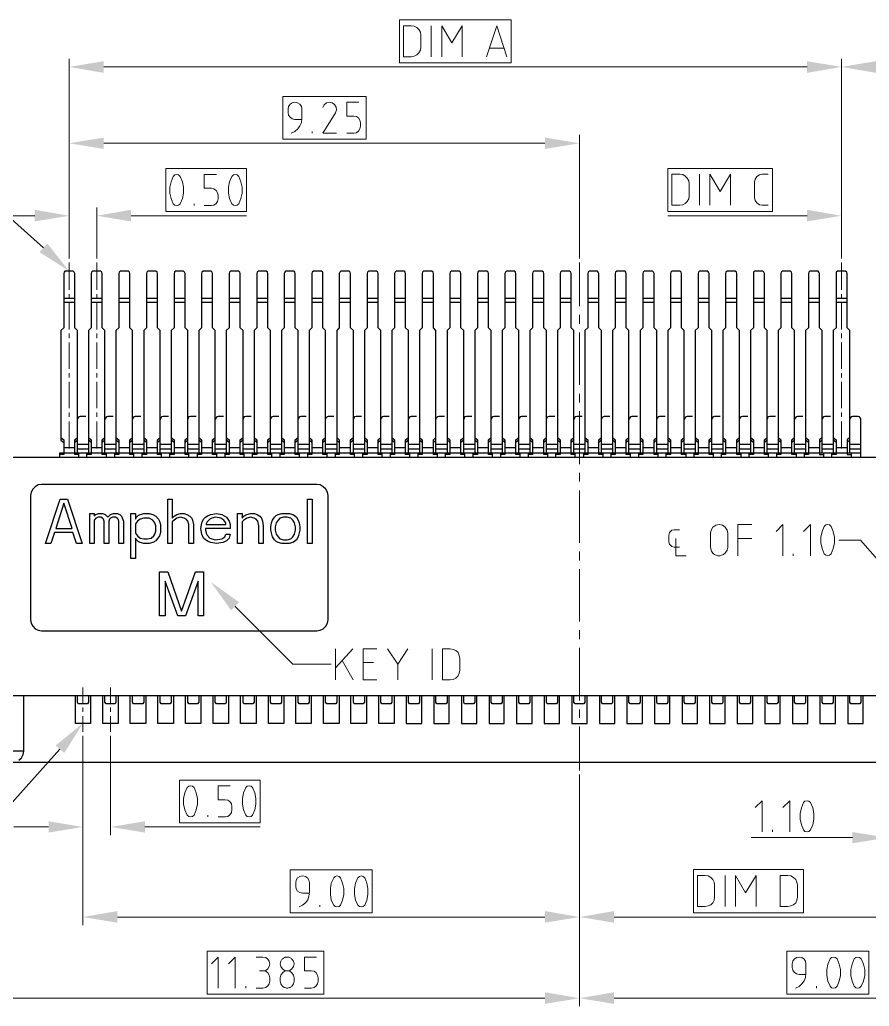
# Model space of a CAD drawing. Header units: inches. Extents: x 0 to 139, y 0 to 117.
# Drawn here: x 16 to 31.39, y 46.73 to 64.61 of the extents above; entities that cross this region are included whole.
import ezdxf

# ---------------------------------------------------------------- set-up
doc = ezdxf.new("R2010")
doc.units = ezdxf.units.IN
doc.header["$MEASUREMENT"] = 0
doc.layers.add('Color-7-Line_Weight-20', color=7, linetype='Continuous', lineweight=20)
doc.layers.add('Color-7-Line_Weight-30', color=7, linetype='Continuous', lineweight=30)

msp = doc.modelspace()

# ---------------------------------------------------------------- hatches: boundary and pattern name
at = {"layer": 'Color-7-Line_Weight-20'}
for points in [[(17.518, 63.854), (17.518, 63.643), (16.891, 63.751)], [(30.267, 63.854), (30.267, 63.643), (30.889, 63.751)], [(31.516, 63.854), (31.516, 63.643), (30.889, 63.751)], [(17.518, 62.47), (17.518, 62.265), (16.891, 62.367)], [(25.515, 62.47), (25.515, 62.265), (26.142, 62.367)], [(16.269, 61.162), (16.269, 60.951), (16.891, 61.054)], [(18.015, 61.162), (18.015, 60.951), (17.394, 61.054)], [(30.267, 61.162), (30.267, 60.951), (30.889, 61.054)], [(16.496, 60.551), (16.891, 60.053), (16.356, 60.394)], [(19.827, 53.906), (19.459, 54.419), (19.973, 54.052)], [(16.648, 51.456), (17.14, 51.857), (16.804, 51.321)], [(16.518, 50.083), (16.518, 49.878), (17.14, 49.98)], [(18.264, 50.083), (18.264, 49.878), (17.642, 49.98)], [(31.089, 49.888), (31.089, 49.683), (31.716, 49.786)], [(17.767, 48.456), (17.767, 48.245), (17.14, 48.348)], [(25.515, 48.456), (25.515, 48.245), (26.142, 48.348)], [(26.769, 48.456), (26.769, 48.245), (26.142, 48.348)], [(25.515, 46.985), (25.515, 46.774), (26.142, 46.877)], [(26.769, 46.985), (26.769, 46.774), (26.142, 46.877)]]:
    msp.add_hatch(color=256, dxfattribs=at).paths.add_polyline_path(points)

# ---------------------------------------------------------------- linework, layer by layer
at = {"layer": 'Color-7-Line_Weight-20', "linetype": 'Continuous'}
for p, q in [((23.455, 63.935), (23.455, 64.498)), ((24.774, 64.092), (24.509, 64.092)), ((17.518, 63.751), (30.267, 63.751)), ((21.297, 62.551), (21.297, 62.578)), ((16.891, 60.28), (16.891, 62.519)), ((26.142, 60.28), (26.142, 62.519)), ((17.518, 62.367), (25.515, 62.367)), ((28.315, 61.243), (28.315, 61.805)), ((17.394, 60.28), (17.394, 61.205)), ((19.156, 61.237), (19.156, 61.27)), ((16.269, 61.054), (15.642, 61.054)), ((18.015, 61.054), (20.108, 61.054)), ((30.267, 61.054), (27.742, 61.054)), ((16.891, 60.205), (16.891, 59.713)), ((17.394, 60.205), (17.394, 59.713)), ((26.142, 60.205), (26.142, 59.415)), ((30.889, 60.205), (30.889, 59.713)), ((16.891, 59.632), (16.891, 59.55)), ((17.394, 59.632), (17.394, 59.55)), ((30.889, 59.632), (30.889, 59.55)), ((16.891, 59.475), (16.891, 58.994)), ((17.394, 59.475), (17.394, 58.994)), ((30.889, 59.475), (30.889, 58.994)), ((26.142, 59.258), (26.142, 59.096)), ((16.891, 58.918), (16.891, 58.837)), ((17.394, 58.918), (17.394, 58.837)), ((26.142, 58.939), (26.142, 57.988)), ((30.889, 58.918), (30.889, 58.837)), ((16.891, 58.756), (16.891, 58.28)), ((17.394, 58.756), (17.394, 58.28)), ((30.889, 58.756), (30.889, 58.28)), ((16.891, 58.204), (16.891, 58.123)), ((17.394, 58.204), (17.394, 58.123)), ((30.889, 58.204), (30.889, 58.123)), ((16.891, 58.042), (16.891, 57.566)), ((17.394, 58.042), (17.394, 57.566)), ((30.889, 58.042), (30.889, 57.566)), ((26.142, 57.826), (26.142, 57.669)), ((16.891, 57.49), (16.891, 57.409)), ((17.394, 57.49), (17.394, 57.409)), ((26.142, 57.512), (26.142, 56.555)), ((30.889, 57.49), (30.889, 57.409)), ((16.891, 57.328), (16.891, 56.836)), ((17.394, 57.328), (17.394, 56.836)), ((30.889, 57.328), (30.889, 56.836)), ((26.142, 56.398), (26.142, 56.241)), ((26.142, 56.079), (26.142, 55.128)), ((29.013, 55.209), (29.267, 55.209)), ((26.142, 54.971), (26.142, 54.809)), ((30.013, 54.895), (30.013, 54.928)), ((26.142, 54.652), (26.142, 53.7)), ((26.142, 53.543), (26.142, 53.381)), ((21.719, 52.646), (21.719, 53.208)), ((22.033, 53.208), (21.719, 52.862)), ((22.849, 52.927), (23.033, 53.208)), ((23.471, 52.646), (23.471, 53.208)), ((26.142, 53.224), (26.142, 52.273)), ((21.838, 52.997), (22.038, 52.646)), ((22.411, 52.96), (22.222, 52.96)), ((17.14, 52.505), (17.14, 52.224)), ((17.642, 52.505), (17.642, 52.224)), ((17.14, 52.143), (17.14, 52.067)), ((17.642, 52.143), (17.642, 52.067)), ((26.142, 52.111), (26.142, 51.954)), ((17.14, 51.986), (17.14, 51.705)), ((17.642, 51.986), (17.642, 51.705)), ((26.142, 51.797), (26.142, 51.002)), ((17.642, 51.629), (17.642, 49.829)), ((19.405, 50.164), (19.405, 50.191)), ((16.518, 49.98), (15.891, 49.98)), ((18.264, 49.98), (20.357, 49.98)), ((29.64, 49.894), (29.64, 49.926)), ((31.089, 49.786), (29.256, 49.786)), ((28.78, 48.537), (28.78, 49.099)), ((21.438, 48.531), (21.438, 48.564)), ((25.515, 48.348), (17.767, 48.348)), ((26.769, 48.348), (31.641, 48.348)), ((20.092, 47.061), (20.092, 47.093)), ((30.435, 47.061), (30.435, 47.093)), ((15.382, 46.877), (25.515, 46.877)), ((26.769, 46.877), (34.517, 46.877))]:
    msp.add_line(p, q, dxfattribs=at)
for points in [[(22.882, 63.827), (24.904, 63.827), (24.904, 64.606), (22.882, 64.606)], [(22.952, 63.935), (23.092, 63.935), (23.146, 63.946), (23.195, 63.968), (23.233, 64.006), (23.26, 64.054), (23.265, 64.108), (23.265, 64.33), (23.26, 64.379), (23.233, 64.427), (23.195, 64.465), (23.146, 64.492), (23.092, 64.498), (22.952, 64.498)], [(20.762, 62.443), (22.276, 62.443), (22.276, 63.216), (20.762, 63.216)], [(18.643, 61.129), (20.108, 61.129), (20.108, 61.908), (18.643, 61.908)], [(27.742, 61.129), (29.64, 61.129), (29.64, 61.913), (27.742, 61.913)], [(18.718, 61.573), (18.718, 61.464), (18.74, 61.367), (18.778, 61.27), (18.805, 61.243), (18.843, 61.237), (18.875, 61.243), (18.902, 61.27), (18.945, 61.367), (18.967, 61.464), (18.967, 61.573), (18.945, 61.67), (18.902, 61.767), (18.875, 61.794), (18.843, 61.8), (18.805, 61.794), (18.778, 61.767), (18.74, 61.67)], [(19.783, 61.573), (19.783, 61.464), (19.8, 61.367), (19.843, 61.27), (19.87, 61.243), (19.902, 61.237), (19.94, 61.243), (19.967, 61.27), (20.005, 61.367), (20.027, 61.464), (20.027, 61.573), (20.005, 61.67), (19.967, 61.767), (19.94, 61.794), (19.902, 61.8), (19.87, 61.794), (19.843, 61.767), (19.8, 61.67)], [(27.818, 61.243), (27.959, 61.243), (28.013, 61.254), (28.056, 61.275), (28.094, 61.313), (28.121, 61.362), (28.132, 61.416), (28.132, 61.632), (28.121, 61.686), (28.094, 61.735), (28.056, 61.773), (28.013, 61.8), (27.959, 61.805), (27.818, 61.805)], [(28.515, 55.301), (28.526, 55.36), (28.559, 55.414), (28.613, 55.447), (28.672, 55.457), (28.732, 55.447), (28.78, 55.414), (28.818, 55.36), (28.829, 55.301), (28.829, 55.052), (28.818, 54.992), (28.807, 54.974), (28.794, 54.957), (28.78, 54.942), (28.766, 54.929), (28.751, 54.918), (28.735, 54.909), (28.719, 54.903), (28.702, 54.898), (28.685, 54.895), (28.668, 54.894), (28.652, 54.895), (28.635, 54.898), (28.619, 54.903), (28.603, 54.91), (28.588, 54.919), (28.574, 54.93), (28.56, 54.943), (28.548, 54.958), (28.536, 54.974), (28.526, 54.992), (28.515, 55.052)], [(30.516, 55.23), (30.516, 55.128), (30.538, 55.025), (30.575, 54.928), (30.608, 54.906), (30.64, 54.895), (30.673, 54.906), (30.705, 54.928), (30.743, 55.025), (30.765, 55.128), (30.765, 55.23), (30.743, 55.333), (30.705, 55.425), (30.673, 55.452), (30.64, 55.457), (30.608, 55.452), (30.575, 55.425), (30.538, 55.333)], [(23.66, 52.646), (23.801, 52.646), (23.855, 52.651), (23.903, 52.678), (23.941, 52.716), (23.963, 52.765), (23.974, 52.819), (23.974, 53.035), (23.963, 53.089), (23.941, 53.138), (23.903, 53.176), (23.855, 53.197), (23.801, 53.208), (23.66, 53.208)], [(18.891, 50.056), (20.357, 50.056), (20.357, 50.829), (18.891, 50.829)], [(18.967, 50.494), (18.967, 50.391), (18.989, 50.289), (19.032, 50.191), (19.059, 50.17), (19.091, 50.164), (19.129, 50.17), (19.156, 50.191), (19.194, 50.289), (19.216, 50.391), (19.216, 50.494), (19.194, 50.597), (19.156, 50.694), (19.129, 50.716), (19.091, 50.727), (19.059, 50.716), (19.032, 50.694), (18.989, 50.597)], [(20.032, 50.494), (20.032, 50.391), (20.054, 50.289), (20.092, 50.191), (20.119, 50.17), (20.157, 50.164), (20.189, 50.17), (20.216, 50.191), (20.259, 50.289), (20.275, 50.391), (20.275, 50.494), (20.259, 50.597), (20.216, 50.694), (20.189, 50.716), (20.157, 50.727), (20.119, 50.716), (20.092, 50.694), (20.054, 50.597)], [(30.143, 50.224), (30.143, 50.121), (30.164, 50.018), (30.202, 49.926), (30.229, 49.899), (30.267, 49.894), (30.3, 49.899), (30.327, 49.926), (30.37, 50.018), (30.392, 50.121), (30.392, 50.224), (30.37, 50.326), (30.327, 50.424), (30.3, 50.445), (30.267, 50.456), (30.229, 50.445), (30.202, 50.424), (30.164, 50.326)], [(20.897, 48.423), (22.384, 48.423), (22.384, 49.202), (20.897, 49.202)], [(28.207, 48.423), (30.202, 48.423), (30.202, 49.207), (28.207, 49.207)], [(21.627, 48.867), (21.627, 48.758), (21.643, 48.656), (21.687, 48.564), (21.714, 48.537), (21.746, 48.531), (21.784, 48.537), (21.811, 48.564), (21.849, 48.656), (21.87, 48.758), (21.87, 48.867), (21.849, 48.964), (21.811, 49.061), (21.784, 49.083), (21.746, 49.094), (21.714, 49.083), (21.687, 49.061), (21.643, 48.964)], [(22.065, 48.867), (22.065, 48.758), (22.081, 48.656), (22.125, 48.564), (22.152, 48.537), (22.184, 48.531), (22.222, 48.537), (22.249, 48.564), (22.287, 48.656), (22.308, 48.758), (22.308, 48.867), (22.287, 48.964), (22.249, 49.061), (22.222, 49.083), (22.184, 49.094), (22.152, 49.083), (22.125, 49.061), (22.081, 48.964)], [(28.278, 48.537), (28.418, 48.537), (28.472, 48.548), (28.521, 48.569), (28.559, 48.607), (28.586, 48.656), (28.591, 48.71), (28.591, 48.926), (28.586, 48.98), (28.559, 49.029), (28.521, 49.067), (28.472, 49.094), (28.418, 49.099), (28.278, 49.099)], [(29.781, 48.537), (29.921, 48.537), (29.975, 48.548), (30.024, 48.569), (30.062, 48.607), (30.083, 48.656), (30.094, 48.71), (30.094, 48.926), (30.083, 48.98), (30.062, 49.029), (30.024, 49.067), (29.975, 49.094), (29.921, 49.099), (29.781, 49.099)], [(19.394, 46.953), (21.508, 46.953), (21.508, 47.731), (19.394, 47.731)], [(29.9, 46.953), (31.386, 46.953), (31.386, 47.731), (29.9, 47.731)], [(20.73, 47.136), (20.738, 47.122), (20.747, 47.109), (20.757, 47.098), (20.768, 47.088), (20.78, 47.08), (20.792, 47.073), (20.804, 47.068), (20.817, 47.064), (20.83, 47.061), (20.843, 47.061), (20.856, 47.061), (20.869, 47.064), (20.882, 47.068), (20.895, 47.073), (20.907, 47.08), (20.918, 47.088), (20.929, 47.098), (20.939, 47.109), (20.948, 47.122), (20.957, 47.136), (20.968, 47.185), (20.968, 47.245), (20.957, 47.293), (20.93, 47.336), (20.892, 47.364), (20.843, 47.374), (20.892, 47.38), (20.93, 47.407), (20.957, 47.45), (20.968, 47.499), (20.957, 47.547), (20.93, 47.585), (20.92, 47.594), (20.909, 47.602), (20.899, 47.609), (20.888, 47.614), (20.876, 47.618), (20.865, 47.621), (20.854, 47.623), (20.843, 47.623), (20.831, 47.622), (20.82, 47.621), (20.809, 47.618), (20.799, 47.614), (20.788, 47.609), (20.778, 47.603), (20.769, 47.596), (20.76, 47.588), (20.751, 47.579), (20.743, 47.57), (20.736, 47.559), (20.73, 47.547), (20.719, 47.499), (20.73, 47.45), (20.757, 47.407), (20.795, 47.38), (20.843, 47.374), (20.795, 47.364), (20.757, 47.336), (20.73, 47.293), (20.719, 47.245), (20.719, 47.185)], [(30.624, 47.396), (30.624, 47.288), (30.646, 47.185), (30.684, 47.093), (30.711, 47.066), (30.748, 47.061), (30.781, 47.066), (30.813, 47.093), (30.851, 47.185), (30.873, 47.288), (30.873, 47.396), (30.851, 47.493), (30.813, 47.591), (30.781, 47.612), (30.748, 47.623), (30.711, 47.612), (30.684, 47.591), (30.646, 47.493)], [(31.062, 47.396), (31.062, 47.288), (31.084, 47.185), (31.121, 47.093), (31.149, 47.066), (31.186, 47.061), (31.219, 47.066), (31.246, 47.093), (31.289, 47.185), (31.311, 47.288), (31.311, 47.396), (31.289, 47.493), (31.246, 47.591), (31.219, 47.612), (31.186, 47.623), (31.149, 47.612), (31.121, 47.591), (31.084, 47.493)]]:
    msp.add_lwpolyline(points, close=True, dxfattribs=at)
for points in [[(24.017, 63.935), (24.017, 64.498), (23.828, 64.189), (23.644, 64.498), (23.644, 63.935)], [(24.828, 63.935), (24.644, 64.498), (24.455, 63.935)], [(16.891, 63.897), (16.891, 60.28), (16.891, 61.205)], [(30.889, 61.205), (30.889, 60.28), (30.889, 63.897)], [(20.919, 62.551), (20.984, 62.578), (21.038, 62.627), (21.076, 62.681), (21.103, 62.746), (21.108, 62.816), (21.108, 62.989), (21.103, 63.032), (21.076, 63.076), (21.032, 63.103), (20.984, 63.113), (20.935, 63.103), (20.897, 63.076), (20.87, 63.032), (20.859, 62.989), (20.859, 62.924), (20.87, 62.876), (20.897, 62.838), (20.935, 62.811), (20.984, 62.8), (21.108, 62.8)], [(21.735, 62.551), (21.487, 62.551), (21.719, 62.919), (21.735, 62.973), (21.73, 63.022), (21.703, 63.07), (21.66, 63.103), (21.611, 63.113), (21.557, 63.103), (21.514, 63.065), (21.487, 63.016)], [(22.141, 63.113), (21.925, 63.113), (21.925, 62.859), (22.049, 62.859), (22.098, 62.854), (22.135, 62.827), (22.162, 62.784), (22.173, 62.735), (22.173, 62.676), (22.162, 62.627), (22.135, 62.584), (22.098, 62.557), (22.049, 62.551), (21.925, 62.551)], [(16.426, 60.47), (13.739, 62.876), (13.176, 62.876)], [(19.562, 61.8), (19.34, 61.8), (19.34, 61.551), (19.47, 61.551), (19.513, 61.54), (19.556, 61.513), (19.583, 61.47), (19.594, 61.427), (19.594, 61.362), (19.583, 61.313), (19.556, 61.275), (19.513, 61.248), (19.47, 61.237), (19.34, 61.237)], [(28.878, 61.243), (28.878, 61.805), (28.694, 61.491), (28.505, 61.805), (28.505, 61.243)], [(29.564, 61.243), (29.456, 61.243), (29.402, 61.254), (29.359, 61.286), (29.326, 61.329), (29.316, 61.383), (29.316, 61.664), (29.326, 61.719), (29.359, 61.767), (29.402, 61.794), (29.456, 61.805), (29.564, 61.805)], [(29.267, 55.457), (29.013, 55.457), (29.013, 54.895)], [(29.829, 54.895), (29.829, 55.457), (29.705, 55.333)], [(30.327, 54.895), (30.327, 55.457), (30.202, 55.333)], [(27.953, 55.366), (27.861, 55.366), (27.813, 55.355), (27.775, 55.317), (27.764, 55.268), (27.764, 55.144), (27.775, 55.101), (27.813, 55.063), (27.861, 55.052), (27.953, 55.052)], [(28.077, 54.895), (27.888, 54.895), (27.888, 55.209)], [(31.851, 54.473), (31.235, 55.176), (30.84, 55.176)], [(21.643, 52.927), (20.946, 52.927), (19.902, 53.976)], [(22.471, 53.208), (22.222, 53.208), (22.222, 52.646), (22.471, 52.646)], [(22.849, 52.646), (22.849, 52.927), (22.66, 53.208)], [(17.14, 48.202), (17.14, 51.629), (17.14, 49.829)], [(16.723, 51.392), (14.166, 48.537), (13.771, 48.537)], [(26.142, 46.731), (26.142, 50.932), (26.142, 48.202)], [(19.81, 50.727), (19.594, 50.727), (19.594, 50.472), (19.719, 50.472), (19.767, 50.467), (19.805, 50.44), (19.832, 50.397), (19.843, 50.348), (19.843, 50.289), (19.832, 50.24), (19.805, 50.197), (19.767, 50.17), (19.719, 50.164), (19.594, 50.164)], [(29.456, 49.894), (29.456, 50.456), (29.326, 50.332)], [(29.954, 49.894), (29.954, 50.456), (29.829, 50.332)], [(21.059, 48.531), (21.119, 48.564), (21.173, 48.607), (21.216, 48.661), (21.238, 48.726), (21.249, 48.796), (21.249, 48.969), (21.238, 49.018), (21.211, 49.056), (21.173, 49.083), (21.124, 49.094), (21.076, 49.083), (21.032, 49.056), (21.005, 49.018), (21, 48.969), (21, 48.904), (21.005, 48.856), (21.032, 48.818), (21.076, 48.791), (21.124, 48.78), (21.249, 48.78)], [(29.343, 48.537), (29.343, 49.099), (29.153, 48.785), (28.97, 49.099), (28.97, 48.537)], [(19.594, 47.061), (19.594, 47.623), (19.47, 47.499)], [(19.902, 47.061), (19.902, 47.623), (19.778, 47.499)], [(20.34, 47.374), (20.405, 47.374), (20.454, 47.38), (20.492, 47.407), (20.519, 47.45), (20.53, 47.499), (20.519, 47.547), (20.492, 47.585), (20.454, 47.612), (20.405, 47.623), (20.281, 47.623)], [(21.373, 47.623), (21.157, 47.623), (21.157, 47.374), (21.281, 47.374), (21.33, 47.364), (21.368, 47.336), (21.395, 47.293), (21.405, 47.245), (21.405, 47.185), (21.395, 47.136), (21.368, 47.099), (21.33, 47.072), (21.281, 47.061), (21.157, 47.061)], [(30.056, 47.061), (30.121, 47.088), (30.175, 47.136), (30.213, 47.19), (30.24, 47.255), (30.246, 47.326), (30.246, 47.499), (30.24, 47.547), (30.213, 47.585), (30.17, 47.612), (30.121, 47.623), (30.078, 47.612), (30.035, 47.585), (30.008, 47.547), (29.997, 47.499), (29.997, 47.434), (30.008, 47.385), (30.035, 47.347), (30.078, 47.32), (30.121, 47.309), (30.246, 47.309)], [(20.405, 47.374), (20.454, 47.364), (20.492, 47.336), (20.519, 47.293), (20.53, 47.245), (20.53, 47.185), (20.519, 47.136), (20.492, 47.099), (20.454, 47.072), (20.405, 47.061), (20.281, 47.061)]]:
    msp.add_lwpolyline(points, dxfattribs=at)
at = {"layer": 'Color-7-Line_Weight-30', "linetype": 'Continuous'}
for p, q in [((16.994, 59.556), (16.793, 59.556)), ((17.491, 59.556), (17.291, 59.556)), ((17.994, 59.556), (17.794, 59.556)), ((18.491, 59.556), (18.291, 59.556)), ((18.994, 59.556), (18.794, 59.556)), ((19.491, 59.556), (19.291, 59.556)), ((19.994, 59.556), (19.794, 59.556)), ((20.492, 59.556), (20.292, 59.556)), ((20.989, 59.556), (20.789, 59.556)), ((21.492, 59.556), (21.292, 59.556)), ((21.989, 59.556), (21.789, 59.556)), ((22.492, 59.556), (22.292, 59.556)), ((22.99, 59.556), (22.79, 59.556)), ((23.493, 59.556), (23.292, 59.556)), ((23.99, 59.556), (23.79, 59.556)), ((24.493, 59.556), (24.293, 59.556)), ((24.99, 59.556), (24.79, 59.556)), ((25.493, 59.556), (25.293, 59.556)), ((25.99, 59.556), (25.79, 59.556)), ((26.493, 59.556), (26.293, 59.556)), ((26.991, 59.556), (26.791, 59.556)), ((27.494, 59.556), (27.293, 59.556)), ((27.991, 59.556), (27.791, 59.556)), ((28.494, 59.556), (28.294, 59.556)), ((28.991, 59.556), (28.791, 59.556)), ((29.494, 59.556), (29.294, 59.556)), ((29.991, 59.556), (29.791, 59.556)), ((30.494, 59.556), (30.294, 59.556)), ((30.992, 59.556), (30.792, 59.556)), ((16.994, 59.48), (16.793, 59.48)), ((17.491, 59.48), (17.291, 59.48)), ((17.994, 59.48), (17.794, 59.48)), ((18.491, 59.48), (18.291, 59.48)), ((18.994, 59.48), (18.794, 59.48)), ((19.491, 59.48), (19.291, 59.48)), ((19.994, 59.48), (19.794, 59.48)), ((20.492, 59.48), (20.292, 59.48)), ((20.989, 59.48), (20.789, 59.48)), ((21.492, 59.48), (21.292, 59.48)), ((21.989, 59.48), (21.789, 59.48)), ((22.492, 59.48), (22.292, 59.48)), ((22.99, 59.48), (22.79, 59.48)), ((23.493, 59.48), (23.292, 59.48)), ((23.99, 59.48), (23.79, 59.48)), ((24.493, 59.48), (24.293, 59.48)), ((24.99, 59.48), (24.79, 59.48)), ((25.493, 59.48), (25.293, 59.48)), ((25.99, 59.48), (25.79, 59.48)), ((26.493, 59.48), (26.293, 59.48)), ((26.991, 59.48), (26.791, 59.48)), ((27.494, 59.48), (27.293, 59.48)), ((27.991, 59.48), (27.791, 59.48)), ((28.494, 59.48), (28.294, 59.48)), ((28.991, 59.48), (28.791, 59.48)), ((29.494, 59.48), (29.294, 59.48)), ((29.991, 59.48), (29.791, 59.48)), ((30.494, 59.48), (30.294, 59.48)), ((30.992, 59.48), (30.792, 59.48)), ((16.994, 56.852), (16.793, 56.852)), ((17.042, 56.988), (16.994, 56.944)), ((17.042, 56.917), (17.242, 56.917)), ((17.291, 56.944), (17.242, 56.988)), ((17.491, 56.852), (17.291, 56.852)), ((17.54, 56.988), (17.491, 56.944)), ((17.54, 56.917), (17.74, 56.917)), ((17.794, 56.944), (17.74, 56.988)), ((17.994, 56.852), (17.794, 56.852)), ((18.042, 56.988), (17.994, 56.944)), ((18.042, 56.917), (18.243, 56.917)), ((18.291, 56.944), (18.243, 56.988)), ((18.491, 56.852), (18.291, 56.852)), ((18.54, 56.988), (18.491, 56.944)), ((18.54, 56.917), (18.74, 56.917)), ((18.794, 56.944), (18.74, 56.988)), ((18.994, 56.852), (18.794, 56.852)), ((19.043, 56.988), (18.994, 56.944)), ((19.043, 56.917), (19.243, 56.917)), ((19.291, 56.944), (19.243, 56.988)), ((19.491, 56.852), (19.291, 56.852)), ((19.54, 56.988), (19.491, 56.944)), ((19.54, 56.917), (19.74, 56.917)), ((19.794, 56.944), (19.74, 56.988)), ((19.994, 56.852), (19.794, 56.852)), ((20.043, 56.988), (19.994, 56.944)), ((20.043, 56.917), (20.243, 56.917)), ((20.292, 56.944), (20.243, 56.988)), ((20.492, 56.852), (20.292, 56.852)), ((20.54, 56.988), (20.492, 56.944)), ((20.54, 56.917), (20.74, 56.917)), ((20.789, 56.944), (20.74, 56.988)), ((20.989, 56.852), (20.789, 56.852)), ((21.043, 56.988), (20.989, 56.944)), ((21.043, 56.917), (21.243, 56.917)), ((21.292, 56.944), (21.243, 56.988)), ((21.492, 56.852), (21.292, 56.852)), ((21.541, 56.988), (21.492, 56.944)), ((21.541, 56.917), (21.741, 56.917)), ((21.789, 56.944), (21.741, 56.988)), ((21.989, 56.852), (21.789, 56.852)), ((22.043, 56.988), (21.989, 56.944)), ((22.043, 56.917), (22.244, 56.917)), ((22.292, 56.944), (22.244, 56.988)), ((22.492, 56.852), (22.292, 56.852)), ((22.541, 56.988), (22.492, 56.944)), ((22.541, 56.917), (22.741, 56.917)), ((22.79, 56.944), (22.741, 56.988)), ((22.99, 56.852), (22.79, 56.852)), ((23.044, 56.988), (22.99, 56.944)), ((23.044, 56.917), (23.244, 56.917)), ((23.292, 56.944), (23.244, 56.988)), ((23.493, 56.852), (23.292, 56.852)), ((23.541, 56.988), (23.493, 56.944)), ((23.541, 56.917), (23.741, 56.917)), ((23.79, 56.944), (23.741, 56.988)), ((23.99, 56.852), (23.79, 56.852)), ((24.044, 56.988), (23.99, 56.944)), ((24.044, 56.917), (24.244, 56.917)), ((24.293, 56.944), (24.244, 56.988)), ((24.493, 56.852), (24.293, 56.852)), ((24.541, 56.988), (24.493, 56.944)), ((24.541, 56.917), (24.741, 56.917)), ((24.79, 56.944), (24.741, 56.988)), ((24.99, 56.852), (24.79, 56.852)), ((25.044, 56.988), (24.99, 56.944)), ((25.044, 56.917), (25.244, 56.917)), ((25.293, 56.944), (25.244, 56.988)), ((25.493, 56.852), (25.293, 56.852)), ((25.542, 56.988), (25.493, 56.944)), ((25.542, 56.917), (25.742, 56.917)), ((25.79, 56.944), (25.742, 56.988)), ((25.99, 56.852), (25.79, 56.852)), ((26.039, 56.988), (25.99, 56.944)), ((26.039, 56.917), (26.239, 56.917)), ((26.293, 56.944), (26.239, 56.988)), ((26.493, 56.852), (26.293, 56.852)), ((26.542, 56.988), (26.493, 56.944)), ((26.542, 56.917), (26.742, 56.917)), ((26.791, 56.944), (26.742, 56.988)), ((26.991, 56.852), (26.791, 56.852)), ((27.039, 56.988), (26.991, 56.944)), ((27.039, 56.917), (27.239, 56.917)), ((27.293, 56.944), (27.239, 56.988)), ((27.494, 56.852), (27.293, 56.852)), ((27.542, 56.988), (27.494, 56.944)), ((27.542, 56.917), (27.742, 56.917)), ((27.791, 56.944), (27.742, 56.988)), ((27.991, 56.852), (27.791, 56.852)), ((28.04, 56.988), (27.991, 56.944)), ((28.04, 56.917), (28.24, 56.917)), ((28.294, 56.944), (28.24, 56.988)), ((28.494, 56.852), (28.294, 56.852)), ((28.542, 56.988), (28.494, 56.944)), ((28.542, 56.917), (28.743, 56.917)), ((28.791, 56.944), (28.743, 56.988)), ((28.991, 56.852), (28.791, 56.852)), ((29.04, 56.988), (28.991, 56.944)), ((29.04, 56.917), (29.24, 56.917)), ((29.294, 56.944), (29.24, 56.988)), ((29.494, 56.852), (29.294, 56.852)), ((29.543, 56.988), (29.494, 56.944)), ((29.543, 56.917), (29.743, 56.917)), ((29.791, 56.944), (29.743, 56.988)), ((29.991, 56.852), (29.791, 56.852)), ((30.04, 56.988), (29.991, 56.944)), ((30.04, 56.917), (30.24, 56.917)), ((30.294, 56.944), (30.24, 56.988)), ((30.494, 56.852), (30.294, 56.852)), ((30.543, 56.988), (30.494, 56.944)), ((30.543, 56.917), (30.743, 56.917)), ((30.792, 56.944), (30.743, 56.988)), ((30.992, 56.852), (30.792, 56.852)), ((31.04, 56.988), (30.992, 56.944)), ((31.04, 56.917), (31.24, 56.917)), ((17.042, 56.831), (17.242, 56.831)), ((17.54, 56.831), (17.74, 56.831)), ((18.042, 56.831), (18.243, 56.831)), ((18.54, 56.831), (18.74, 56.831)), ((19.043, 56.831), (19.243, 56.831)), ((19.54, 56.831), (19.74, 56.831)), ((20.043, 56.831), (20.243, 56.831)), ((20.54, 56.831), (20.74, 56.831)), ((21.043, 56.831), (21.243, 56.831)), ((21.541, 56.831), (21.741, 56.831)), ((22.043, 56.831), (22.244, 56.831)), ((22.541, 56.831), (22.741, 56.831)), ((23.044, 56.831), (23.244, 56.831)), ((23.541, 56.831), (23.741, 56.831)), ((24.044, 56.831), (24.244, 56.831)), ((24.541, 56.831), (24.741, 56.831)), ((25.044, 56.831), (25.244, 56.831)), ((25.542, 56.831), (25.742, 56.831)), ((26.039, 56.831), (26.239, 56.831)), ((26.542, 56.831), (26.742, 56.831)), ((27.039, 56.831), (27.239, 56.831)), ((27.542, 56.831), (27.742, 56.831)), ((28.04, 56.831), (28.24, 56.831)), ((28.067, 56.755), (28.067, 56.674)), ((28.218, 56.674), (28.218, 56.755)), ((28.542, 56.831), (28.743, 56.831)), ((28.564, 56.755), (28.564, 56.674)), ((28.715, 56.674), (28.715, 56.755)), ((29.04, 56.831), (29.24, 56.831)), ((29.067, 56.755), (29.067, 56.674)), ((29.218, 56.674), (29.218, 56.755)), ((29.543, 56.831), (29.743, 56.831)), ((29.564, 56.755), (29.564, 56.674)), ((29.716, 56.674), (29.716, 56.755)), ((30.04, 56.831), (30.24, 56.831)), ((30.067, 56.755), (30.067, 56.674)), ((30.219, 56.674), (30.219, 56.755)), ((30.543, 56.831), (30.743, 56.831)), ((30.565, 56.755), (30.565, 56.674)), ((30.716, 56.674), (30.716, 56.755)), ((31.04, 56.831), (31.24, 56.831)), ((31.067, 56.755), (31.067, 56.674)), ((16.069, 51.354), (16.069, 52.354))]:
    msp.add_line(p, q, dxfattribs=at)
for points in [[(36.539, 60.356), (37.891, 60.356), (37.956, 60.345), (38.01, 60.318), (38.053, 60.275), (38.08, 60.215), (38.091, 60.156), (36.339, 60.156), (36.35, 60.215), (36.382, 60.275), (36.426, 60.318), (36.48, 60.345), (36.539, 60.356), (36.539, 56.674), (15.739, 56.674), (15.739, 60.356)], [(17.042, 56.755), (17.042, 58.977), (16.994, 59.026), (16.994, 60.005), (16.983, 60.032), (16.967, 60.048), (16.939, 60.053), (16.842, 60.053), (16.815, 60.048), (16.799, 60.032), (16.793, 60.005), (16.793, 59.026), (16.739, 58.977), (16.739, 56.988), (16.793, 56.944)], [(17.54, 56.755), (17.54, 58.977), (17.491, 59.026), (17.491, 60.005), (17.486, 60.032), (17.469, 60.048), (17.442, 60.053), (17.34, 60.053), (17.318, 60.048), (17.296, 60.032), (17.291, 60.005), (17.291, 59.026), (17.242, 58.977), (17.242, 56.755)], [(18.042, 56.755), (18.042, 58.977), (17.994, 59.026), (17.994, 60.005), (17.983, 60.032), (17.967, 60.048), (17.94, 60.053), (17.842, 60.053), (17.815, 60.048), (17.799, 60.032), (17.794, 60.005), (17.794, 59.026), (17.74, 58.977), (17.74, 56.755)], [(18.54, 56.755), (18.54, 58.977), (18.491, 59.026), (18.491, 60.005), (18.486, 60.032), (18.464, 60.048), (18.443, 60.053), (18.34, 60.053), (18.318, 60.048), (18.297, 60.032), (18.291, 60.005), (18.291, 59.026), (18.243, 58.977), (18.243, 56.755)], [(19.043, 56.755), (19.043, 58.977), (18.994, 59.026), (18.994, 60.005), (18.983, 60.032), (18.967, 60.048), (18.94, 60.053), (18.843, 60.053), (18.816, 60.048), (18.799, 60.032), (18.794, 60.005), (18.794, 59.026), (18.74, 58.977), (18.74, 56.755)], [(19.54, 56.755), (19.54, 58.977), (19.491, 59.026), (19.491, 60.005), (19.486, 60.032), (19.464, 60.048), (19.443, 60.053), (19.34, 60.053), (19.318, 60.048), (19.297, 60.032), (19.291, 60.005), (19.291, 59.026), (19.243, 58.977), (19.243, 56.755)], [(20.043, 56.755), (20.043, 58.977), (19.994, 59.026), (19.994, 60.005), (19.984, 60.032), (19.967, 60.048), (19.94, 60.053), (19.843, 60.053), (19.816, 60.048), (19.8, 60.032), (19.794, 60.005), (19.794, 59.026), (19.74, 58.977), (19.74, 56.755)], [(20.54, 56.755), (20.54, 58.977), (20.492, 59.026), (20.492, 60.005), (20.486, 60.032), (20.465, 60.048), (20.443, 60.053), (20.34, 60.053), (20.319, 60.048), (20.297, 60.032), (20.292, 60.005), (20.292, 59.026), (20.243, 58.977), (20.243, 56.755)], [(21.043, 56.755), (21.043, 58.977), (20.989, 59.026), (20.989, 60.005), (20.984, 60.032), (20.968, 60.048), (20.941, 60.053), (20.843, 60.053), (20.816, 60.048), (20.8, 60.032), (20.789, 60.005), (20.789, 59.026), (20.74, 58.977), (20.74, 56.755)], [(21.541, 56.755), (21.541, 58.977), (21.492, 59.026), (21.492, 60.005), (21.487, 60.032), (21.465, 60.048), (21.443, 60.053), (21.341, 60.053), (21.319, 60.048), (21.297, 60.032), (21.292, 60.005), (21.292, 59.026), (21.243, 58.977), (21.243, 56.755)], [(22.043, 56.755), (22.043, 58.977), (21.989, 59.026), (21.989, 60.005), (21.984, 60.032), (21.968, 60.048), (21.941, 60.053), (21.843, 60.053), (21.816, 60.048), (21.8, 60.032), (21.789, 60.005), (21.789, 59.026), (21.741, 58.977), (21.741, 56.755)], [(22.541, 56.755), (22.541, 58.977), (22.492, 59.026), (22.492, 60.005), (22.487, 60.032), (22.465, 60.048), (22.444, 60.053), (22.341, 60.053), (22.319, 60.048), (22.298, 60.032), (22.292, 60.005), (22.292, 59.026), (22.244, 58.977), (22.244, 56.755)], [(23.044, 56.755), (23.044, 58.977), (22.99, 59.026), (22.99, 60.005), (22.984, 60.032), (22.968, 60.048), (22.941, 60.053), (22.844, 60.053), (22.817, 60.048), (22.8, 60.032), (22.79, 60.005), (22.79, 59.026), (22.741, 58.977), (22.741, 56.755)], [(23.541, 56.755), (23.541, 58.977), (23.493, 59.026), (23.493, 60.005), (23.487, 60.032), (23.465, 60.048), (23.444, 60.053), (23.341, 60.053), (23.314, 60.048), (23.298, 60.032), (23.292, 60.005), (23.292, 59.026), (23.244, 58.977), (23.244, 56.755)], [(24.044, 56.755), (24.044, 58.977), (23.99, 59.026), (23.99, 60.005), (23.985, 60.032), (23.968, 60.048), (23.941, 60.053), (23.844, 60.053), (23.817, 60.048), (23.801, 60.032), (23.79, 60.005), (23.79, 59.026), (23.741, 58.977), (23.741, 56.755)], [(24.541, 56.755), (24.541, 58.977), (24.493, 59.026), (24.493, 60.005), (24.487, 60.032), (24.466, 60.048), (24.444, 60.053), (24.341, 60.053), (24.314, 60.048), (24.298, 60.032), (24.293, 60.005), (24.293, 59.026), (24.244, 58.977), (24.244, 56.755)], [(25.044, 56.755), (25.044, 58.977), (24.99, 59.026), (24.99, 60.005), (24.985, 60.032), (24.969, 60.048), (24.942, 60.053), (24.844, 60.053), (24.817, 60.048), (24.801, 60.032), (24.79, 60.005), (24.79, 59.026), (24.741, 58.977), (24.741, 56.755)], [(25.542, 56.755), (25.542, 58.977), (25.493, 59.026), (25.493, 60.005), (25.488, 60.032), (25.466, 60.048), (25.444, 60.053), (25.342, 60.053), (25.315, 60.048), (25.298, 60.032), (25.293, 60.005), (25.293, 59.026), (25.244, 58.977), (25.244, 56.755)], [(26.039, 56.755), (26.039, 58.977), (25.99, 59.026), (25.99, 60.005), (25.985, 60.032), (25.969, 60.048), (25.942, 60.053), (25.839, 60.053), (25.817, 60.048), (25.796, 60.032), (25.79, 60.005), (25.79, 59.026), (25.742, 58.977), (25.742, 56.755)], [(26.542, 56.755), (26.542, 58.977), (26.493, 59.026), (26.493, 60.005), (26.482, 60.032), (26.466, 60.048), (26.439, 60.053), (26.342, 60.053), (26.315, 60.048), (26.299, 60.032), (26.293, 60.005), (26.293, 59.026), (26.239, 58.977), (26.239, 56.755)], [(27.039, 56.755), (27.039, 58.977), (26.991, 59.026), (26.991, 60.005), (26.985, 60.032), (26.969, 60.048), (26.942, 60.053), (26.839, 60.053), (26.818, 60.048), (26.796, 60.032), (26.791, 60.005), (26.791, 59.026), (26.742, 58.977), (26.742, 56.755)], [(27.542, 56.755), (27.542, 58.977), (27.494, 59.026), (27.494, 60.005), (27.483, 60.032), (27.467, 60.048), (27.439, 60.053), (27.342, 60.053), (27.315, 60.048), (27.299, 60.032), (27.293, 60.005), (27.293, 59.026), (27.239, 58.977), (27.239, 56.755)], [(28.04, 56.755), (28.04, 58.977), (27.991, 59.026), (27.991, 60.005), (27.986, 60.032), (27.969, 60.048), (27.942, 60.053), (27.84, 60.053), (27.818, 60.048), (27.796, 60.032), (27.791, 60.005), (27.791, 59.026), (27.742, 58.977), (27.742, 56.755)], [(28.542, 56.755), (28.542, 58.977), (28.494, 59.026), (28.494, 60.005), (28.483, 60.032), (28.467, 60.048), (28.44, 60.053), (28.342, 60.053), (28.315, 60.048), (28.299, 60.032), (28.294, 60.005), (28.294, 59.026), (28.24, 58.977), (28.24, 56.755)], [(29.04, 56.755), (29.04, 58.977), (28.991, 59.026), (28.991, 60.005), (28.986, 60.032), (28.964, 60.048), (28.943, 60.053), (28.84, 60.053), (28.818, 60.048), (28.797, 60.032), (28.791, 60.005), (28.791, 59.026), (28.743, 58.977), (28.743, 56.755)], [(29.543, 56.755), (29.543, 58.977), (29.494, 59.026), (29.494, 60.005), (29.483, 60.032), (29.467, 60.048), (29.44, 60.053), (29.343, 60.053), (29.316, 60.048), (29.299, 60.032), (29.294, 60.005), (29.294, 59.026), (29.24, 58.977), (29.24, 56.755)], [(30.04, 56.755), (30.04, 58.977), (29.991, 59.026), (29.991, 60.005), (29.986, 60.032), (29.964, 60.048), (29.943, 60.053), (29.84, 60.053), (29.818, 60.048), (29.797, 60.032), (29.791, 60.005), (29.791, 59.026), (29.743, 58.977), (29.743, 56.755)], [(30.543, 56.755), (30.543, 58.977), (30.494, 59.026), (30.494, 60.005), (30.483, 60.032), (30.467, 60.048), (30.44, 60.053), (30.343, 60.053), (30.316, 60.048), (30.3, 60.032), (30.294, 60.005), (30.294, 59.026), (30.24, 58.977), (30.24, 56.755)], [(31.04, 56.755), (31.04, 58.977), (30.992, 59.026), (30.992, 60.005), (30.986, 60.032), (30.965, 60.048), (30.943, 60.053), (30.84, 60.053), (30.819, 60.048), (30.797, 60.032), (30.792, 60.005), (30.792, 59.026), (30.743, 58.977), (30.743, 56.755)], [(17.194, 57.415), (17.091, 57.415), (17.069, 57.409), (17.048, 57.388), (17.042, 57.366)], [(17.691, 57.415), (17.594, 57.415), (17.567, 57.409), (17.55, 57.388), (17.54, 57.366)], [(18.194, 57.415), (18.091, 57.415), (18.064, 57.409), (18.048, 57.388), (18.042, 57.366)], [(18.691, 57.415), (18.594, 57.415), (18.567, 57.409), (18.551, 57.388), (18.54, 57.366)], [(19.194, 57.415), (19.091, 57.415), (19.064, 57.409), (19.048, 57.388), (19.043, 57.366)], [(19.692, 57.415), (19.594, 57.415), (19.567, 57.409), (19.551, 57.388), (19.54, 57.366)], [(20.194, 57.415), (20.092, 57.415), (20.065, 57.409), (20.048, 57.388), (20.043, 57.366)], [(20.692, 57.415), (20.589, 57.415), (20.567, 57.409), (20.546, 57.388), (20.54, 57.366)], [(21.189, 57.415), (21.092, 57.415), (21.065, 57.409), (21.049, 57.388), (21.043, 57.366)], [(21.692, 57.415), (21.589, 57.415), (21.568, 57.409), (21.546, 57.388), (21.541, 57.366)], [(22.189, 57.415), (22.092, 57.415), (22.065, 57.409), (22.049, 57.388), (22.043, 57.366)], [(22.692, 57.415), (22.59, 57.415), (22.568, 57.409), (22.546, 57.388), (22.541, 57.366)], [(23.19, 57.415), (23.092, 57.415), (23.065, 57.409), (23.049, 57.388), (23.044, 57.366)], [(23.693, 57.415), (23.59, 57.415), (23.568, 57.409), (23.547, 57.388), (23.541, 57.366)], [(24.19, 57.415), (24.093, 57.415), (24.066, 57.409), (24.049, 57.388), (24.044, 57.366)], [(24.693, 57.415), (24.59, 57.415), (24.568, 57.409), (24.547, 57.388), (24.541, 57.366)], [(25.19, 57.415), (25.093, 57.415), (25.066, 57.409), (25.05, 57.388), (25.044, 57.366)], [(25.693, 57.415), (25.59, 57.415), (25.569, 57.409), (25.547, 57.388), (25.542, 57.366)], [(26.191, 57.415), (26.093, 57.415), (26.066, 57.409), (26.05, 57.388), (26.039, 57.366)], [(26.693, 57.415), (26.591, 57.415), (26.569, 57.409), (26.547, 57.388), (26.542, 57.366)], [(27.191, 57.415), (27.093, 57.415), (27.066, 57.409), (27.05, 57.388), (27.039, 57.366)], [(27.694, 57.415), (27.591, 57.415), (27.569, 57.409), (27.548, 57.388), (27.542, 57.366)], [(28.191, 57.415), (28.094, 57.415), (28.067, 57.409), (28.05, 57.388), (28.04, 57.366)], [(28.694, 57.415), (28.591, 57.415), (28.564, 57.409), (28.548, 57.388), (28.542, 57.366)], [(29.191, 57.415), (29.094, 57.415), (29.067, 57.409), (29.051, 57.388), (29.04, 57.366)], [(29.694, 57.415), (29.591, 57.415), (29.564, 57.409), (29.548, 57.388), (29.543, 57.366)], [(30.192, 57.415), (30.094, 57.415), (30.067, 57.409), (30.051, 57.388), (30.04, 57.366)], [(30.694, 57.415), (30.592, 57.415), (30.565, 57.409), (30.548, 57.388), (30.543, 57.366)], [(31.24, 56.674), (31.24, 57.366), (31.235, 57.388), (31.219, 57.409), (31.192, 57.415), (31.089, 57.415), (31.067, 57.409), (31.046, 57.388), (31.04, 57.366)], [(16.739, 57.036), (16.793, 56.993), (16.793, 56.728), (16.718, 56.728)], [(17.069, 56.728), (16.994, 56.728), (16.994, 56.993), (17.042, 57.036)], [(17.242, 57.036), (17.291, 56.993), (17.291, 56.728), (17.215, 56.728)], [(17.567, 56.728), (17.491, 56.728), (17.491, 56.993), (17.54, 57.036)], [(17.74, 57.036), (17.794, 56.993), (17.794, 56.728), (17.718, 56.728)], [(18.064, 56.728), (17.994, 56.728), (17.994, 56.993), (18.042, 57.036)], [(18.243, 57.036), (18.291, 56.993), (18.291, 56.728), (18.215, 56.728)], [(18.567, 56.728), (18.491, 56.728), (18.491, 56.993), (18.54, 57.036)], [(18.74, 57.036), (18.794, 56.993), (18.794, 56.728), (18.718, 56.728)], [(19.064, 56.728), (18.994, 56.728), (18.994, 56.993), (19.043, 57.036)], [(19.243, 57.036), (19.291, 56.993), (19.291, 56.728), (19.216, 56.728)], [(19.567, 56.728), (19.491, 56.728), (19.491, 56.993), (19.54, 57.036)], [(19.74, 57.036), (19.794, 56.993), (19.794, 56.728), (19.719, 56.728)], [(20.065, 56.728), (19.994, 56.728), (19.994, 56.993), (20.043, 57.036)], [(20.243, 57.036), (20.292, 56.993), (20.292, 56.728), (20.216, 56.728)], [(20.567, 56.728), (20.492, 56.728), (20.492, 56.993), (20.54, 57.036)], [(20.74, 57.036), (20.789, 56.993), (20.789, 56.728), (20.719, 56.728)], [(21.065, 56.728), (20.989, 56.728), (20.989, 56.993), (21.043, 57.036)], [(21.243, 57.036), (21.292, 56.993), (21.292, 56.728), (21.216, 56.728)], [(21.568, 56.728), (21.492, 56.728), (21.492, 56.993), (21.541, 57.036)], [(21.741, 57.036), (21.789, 56.993), (21.789, 56.728), (21.719, 56.728)], [(22.065, 56.728), (21.989, 56.728), (21.989, 56.993), (22.043, 57.036)], [(22.244, 57.036), (22.292, 56.993), (22.292, 56.728), (22.217, 56.728)], [(22.568, 56.728), (22.492, 56.728), (22.492, 56.993), (22.541, 57.036)], [(22.741, 57.036), (22.79, 56.993), (22.79, 56.728), (22.719, 56.728)], [(23.065, 56.728), (22.99, 56.728), (22.99, 56.993), (23.044, 57.036)], [(23.244, 57.036), (23.292, 56.993), (23.292, 56.728), (23.217, 56.728)], [(23.568, 56.728), (23.493, 56.728), (23.493, 56.993), (23.541, 57.036)], [(23.741, 57.036), (23.79, 56.993), (23.79, 56.728), (23.714, 56.728)], [(24.066, 56.728), (23.99, 56.728), (23.99, 56.993), (24.044, 57.036)], [(24.244, 57.036), (24.293, 56.993), (24.293, 56.728), (24.217, 56.728)], [(24.568, 56.728), (24.493, 56.728), (24.493, 56.993), (24.541, 57.036)], [(24.741, 57.036), (24.79, 56.993), (24.79, 56.728), (24.714, 56.728)], [(25.066, 56.728), (24.99, 56.728), (24.99, 56.993), (25.044, 57.036)], [(25.244, 57.036), (25.293, 56.993), (25.293, 56.728), (25.217, 56.728)], [(25.569, 56.728), (25.493, 56.728), (25.493, 56.993), (25.542, 57.036)], [(25.742, 57.036), (25.79, 56.993), (25.79, 56.728), (25.715, 56.728)], [(26.066, 56.728), (25.99, 56.728), (25.99, 56.993), (26.039, 57.036)], [(26.239, 57.036), (26.293, 56.993), (26.293, 56.728), (26.218, 56.728)], [(26.569, 56.728), (26.493, 56.728), (26.493, 56.993), (26.542, 57.036)], [(26.742, 57.036), (26.791, 56.993), (26.791, 56.728), (26.715, 56.728)], [(27.066, 56.728), (26.991, 56.728), (26.991, 56.993), (27.039, 57.036)], [(27.239, 57.036), (27.293, 56.993), (27.293, 56.728), (27.218, 56.728)], [(27.569, 56.728), (27.494, 56.728), (27.494, 56.993), (27.542, 57.036)], [(27.742, 57.036), (27.791, 56.993), (27.791, 56.728), (27.715, 56.728)], [(28.067, 56.728), (27.991, 56.728), (27.991, 56.993), (28.04, 57.036)], [(28.24, 57.036), (28.294, 56.993), (28.294, 56.728), (28.218, 56.728)], [(28.564, 56.728), (28.494, 56.728), (28.494, 56.993), (28.542, 57.036)], [(28.743, 57.036), (28.791, 56.993), (28.791, 56.728), (28.715, 56.728)], [(29.067, 56.728), (28.991, 56.728), (28.991, 56.993), (29.04, 57.036)], [(29.24, 57.036), (29.294, 56.993), (29.294, 56.728), (29.218, 56.728)], [(29.564, 56.728), (29.494, 56.728), (29.494, 56.993), (29.543, 57.036)], [(29.743, 57.036), (29.791, 56.993), (29.791, 56.728), (29.716, 56.728)], [(30.067, 56.728), (29.991, 56.728), (29.991, 56.993), (30.04, 57.036)], [(30.24, 57.036), (30.294, 56.993), (30.294, 56.728), (30.219, 56.728)], [(30.543, 57.036), (30.494, 56.993), (30.494, 56.728), (30.565, 56.728)], [(30.743, 57.036), (30.792, 56.993), (30.792, 56.728), (30.716, 56.728)], [(31.04, 57.036), (30.992, 56.993), (30.992, 56.728), (31.067, 56.728)], [(17.069, 56.674), (17.069, 56.755), (16.718, 56.755), (16.718, 56.674)], [(17.215, 56.674), (17.215, 56.755), (17.069, 56.755)], [(17.567, 56.674), (17.567, 56.755), (17.215, 56.755)], [(17.718, 56.674), (17.718, 56.755), (17.567, 56.755)], [(18.064, 56.674), (18.064, 56.755), (17.718, 56.755)], [(18.215, 56.674), (18.215, 56.755), (18.064, 56.755)], [(18.567, 56.674), (18.567, 56.755), (18.215, 56.755)], [(18.718, 56.674), (18.718, 56.755), (18.567, 56.755)], [(19.064, 56.674), (19.064, 56.755), (18.718, 56.755)], [(19.216, 56.674), (19.216, 56.755), (19.064, 56.755)], [(19.567, 56.674), (19.567, 56.755), (19.216, 56.755)], [(19.719, 56.674), (19.719, 56.755), (19.567, 56.755)], [(20.065, 56.674), (20.065, 56.755), (19.719, 56.755)], [(20.216, 56.674), (20.216, 56.755), (20.065, 56.755)], [(20.567, 56.674), (20.567, 56.755), (20.216, 56.755)], [(20.719, 56.674), (20.719, 56.755), (20.567, 56.755)], [(21.065, 56.674), (21.065, 56.755), (20.719, 56.755)], [(21.216, 56.674), (21.216, 56.755), (21.065, 56.755)], [(21.568, 56.674), (21.568, 56.755), (21.216, 56.755)], [(21.719, 56.674), (21.719, 56.755), (21.568, 56.755)], [(22.065, 56.674), (22.065, 56.755), (21.719, 56.755)], [(22.217, 56.674), (22.217, 56.755), (22.065, 56.755)], [(22.568, 56.674), (22.568, 56.755), (22.217, 56.755)], [(22.719, 56.674), (22.719, 56.755), (22.568, 56.755)], [(23.065, 56.674), (23.065, 56.755), (22.719, 56.755)], [(23.217, 56.674), (23.217, 56.755), (23.065, 56.755)], [(23.568, 56.674), (23.568, 56.755), (23.217, 56.755)], [(23.714, 56.674), (23.714, 56.755), (23.568, 56.755)], [(24.066, 56.674), (24.066, 56.755), (23.714, 56.755)], [(24.217, 56.674), (24.217, 56.755), (24.066, 56.755)], [(24.568, 56.674), (24.568, 56.755), (24.217, 56.755)], [(24.714, 56.674), (24.714, 56.755), (24.568, 56.755)], [(25.066, 56.674), (25.066, 56.755), (24.714, 56.755)], [(25.217, 56.674), (25.217, 56.755), (25.066, 56.755)], [(25.569, 56.674), (25.569, 56.755), (25.217, 56.755)], [(25.715, 56.674), (25.715, 56.755), (25.569, 56.755)], [(26.066, 56.674), (26.066, 56.755), (25.715, 56.755)], [(26.218, 56.674), (26.218, 56.755), (26.066, 56.755)], [(26.569, 56.674), (26.569, 56.755), (26.218, 56.755)], [(26.715, 56.674), (26.715, 56.755), (26.569, 56.755)], [(27.066, 56.674), (27.066, 56.755), (26.715, 56.755)], [(27.218, 56.674), (27.218, 56.755), (27.066, 56.755)], [(27.569, 56.674), (27.569, 56.755), (27.218, 56.755)], [(27.715, 56.674), (27.715, 56.755), (27.569, 56.755)], [(31.24, 56.755), (31.067, 56.755), (30.716, 56.755), (30.565, 56.755), (30.219, 56.755), (30.067, 56.755), (29.716, 56.755), (29.564, 56.755), (29.218, 56.755), (29.067, 56.755), (28.715, 56.755), (28.564, 56.755), (28.218, 56.755), (28.067, 56.755), (27.715, 56.755)], [(14.393, 51.154), (37.891, 51.154), (37.956, 51.164), (38.01, 51.192), (38.053, 51.235), (38.08, 51.294), (38.091, 51.354), (36.215, 51.354), (36.226, 51.294), (36.253, 51.235), (36.301, 51.192), (36.355, 51.164), (36.415, 51.154), (36.415, 52.354), (15.869, 52.354)], [(17.28, 52.354), (17.28, 51.857), (17.004, 51.857), (17.004, 52.354)], [(17.242, 52.354), (17.242, 52.24), (17.226, 52.213), (17.194, 52.208), (17.091, 52.208), (17.058, 52.213), (17.042, 52.24), (17.042, 52.354)], [(17.783, 52.354), (17.783, 51.857), (17.502, 51.857), (17.502, 52.354)], [(17.74, 52.354), (17.74, 52.24), (17.723, 52.213), (17.691, 52.208), (17.594, 52.208), (17.561, 52.213), (17.54, 52.24), (17.54, 52.354)], [(18.28, 52.354), (18.28, 51.857), (17.999, 51.857), (17.999, 52.354)], [(18.243, 52.354), (18.243, 52.24), (18.226, 52.213), (18.194, 52.208), (18.091, 52.208), (18.059, 52.213), (18.042, 52.24), (18.042, 52.354)], [(18.783, 52.354), (18.783, 51.857), (18.502, 51.857), (18.502, 52.354)], [(18.74, 52.354), (18.74, 52.24), (18.724, 52.213), (18.691, 52.208), (18.594, 52.208), (18.562, 52.213), (18.54, 52.24), (18.54, 52.354)], [(19.281, 52.354), (19.281, 51.857), (18.999, 51.857), (18.999, 52.354)], [(19.243, 52.354), (19.243, 52.24), (19.221, 52.213), (19.194, 52.208), (19.091, 52.208), (19.059, 52.213), (19.043, 52.24), (19.043, 52.354)], [(19.783, 52.354), (19.783, 51.857), (19.502, 51.857), (19.502, 52.354)], [(19.74, 52.354), (19.74, 52.24), (19.724, 52.213), (19.692, 52.208), (19.594, 52.208), (19.562, 52.213), (19.54, 52.24), (19.54, 52.354)], [(20.281, 52.354), (20.281, 51.857), (20, 51.857), (20, 52.354)], [(20.243, 52.354), (20.243, 52.24), (20.221, 52.213), (20.194, 52.208), (20.092, 52.208), (20.059, 52.213), (20.043, 52.24), (20.043, 52.354)], [(20.784, 52.354), (20.784, 51.857), (20.503, 51.857), (20.503, 52.354)], [(20.74, 52.354), (20.74, 52.24), (20.724, 52.213), (20.692, 52.208), (20.589, 52.208), (20.562, 52.213), (20.54, 52.24), (20.54, 52.354)], [(21.281, 52.354), (21.281, 51.857), (21, 51.857), (21, 52.354)], [(21.243, 52.354), (21.243, 52.24), (21.222, 52.213), (21.189, 52.208), (21.092, 52.208), (21.059, 52.213), (21.043, 52.24), (21.043, 52.354)], [(21.784, 52.354), (21.784, 51.857), (21.503, 51.857), (21.503, 52.354)], [(21.741, 52.354), (21.741, 52.24), (21.724, 52.213), (21.692, 52.208), (21.589, 52.208), (21.562, 52.213), (21.541, 52.24), (21.541, 52.354)], [(22.281, 52.354), (22.281, 51.857), (22, 51.857), (22, 52.354)], [(22.244, 52.354), (22.244, 52.24), (22.222, 52.213), (22.189, 52.208), (22.092, 52.208), (22.06, 52.213), (22.043, 52.24), (22.043, 52.354)], [(22.784, 52.354), (22.784, 51.857), (22.503, 51.857), (22.503, 52.354)], [(22.741, 52.354), (22.741, 52.24), (22.725, 52.213), (22.692, 52.208), (22.59, 52.208), (22.557, 52.213), (22.541, 52.24), (22.541, 52.354)], [(23, 52.354), (23, 51.857), (23.282, 51.857), (23.282, 52.354)], [(23.244, 52.354), (23.244, 52.24), (23.222, 52.213), (23.19, 52.208), (23.092, 52.208), (23.06, 52.213), (23.044, 52.24), (23.044, 52.354)], [(23.503, 52.354), (23.503, 51.857), (23.779, 51.857), (23.779, 52.354)], [(23.741, 52.354), (23.741, 52.24), (23.725, 52.213), (23.693, 52.208), (23.59, 52.208), (23.557, 52.213), (23.541, 52.24), (23.541, 52.354)], [(24.001, 52.354), (24.001, 51.857), (24.282, 51.857), (24.282, 52.354)], [(24.244, 52.354), (24.244, 52.24), (24.222, 52.213), (24.19, 52.208), (24.093, 52.208), (24.06, 52.213), (24.044, 52.24), (24.044, 52.354)], [(24.504, 52.354), (24.504, 51.857), (24.779, 51.857), (24.779, 52.354)], [(24.741, 52.354), (24.741, 52.24), (24.725, 52.213), (24.693, 52.208), (24.59, 52.208), (24.558, 52.213), (24.541, 52.24), (24.541, 52.354)], [(25.001, 52.354), (25.001, 51.857), (25.282, 51.857), (25.282, 52.354)], [(25.244, 52.354), (25.244, 52.24), (25.223, 52.213), (25.19, 52.208), (25.093, 52.208), (25.06, 52.213), (25.044, 52.24), (25.044, 52.354)], [(25.504, 52.354), (25.504, 51.857), (25.78, 51.857), (25.78, 52.354)], [(25.742, 52.354), (25.742, 52.24), (25.726, 52.213), (25.693, 52.208), (25.59, 52.208), (25.558, 52.213), (25.542, 52.24), (25.542, 52.354)], [(26.001, 52.354), (26.001, 51.857), (26.282, 51.857), (26.282, 52.354)], [(26.239, 52.354), (26.239, 52.24), (26.223, 52.213), (26.191, 52.208), (26.093, 52.208), (26.061, 52.213), (26.039, 52.24), (26.039, 52.354)], [(26.504, 52.354), (26.504, 51.857), (26.78, 51.857), (26.78, 52.354)], [(26.742, 52.354), (26.742, 52.24), (26.726, 52.213), (26.693, 52.208), (26.591, 52.208), (26.558, 52.213), (26.542, 52.24), (26.542, 52.354)], [(27.002, 52.354), (27.002, 51.857), (27.283, 51.857), (27.283, 52.354)], [(27.239, 52.354), (27.239, 52.24), (27.223, 52.213), (27.191, 52.208), (27.093, 52.208), (27.061, 52.213), (27.039, 52.24), (27.039, 52.354)], [(27.504, 52.354), (27.504, 51.857), (27.78, 51.857), (27.78, 52.354)], [(27.742, 52.354), (27.742, 52.24), (27.726, 52.213), (27.694, 52.208), (27.591, 52.208), (27.558, 52.213), (27.542, 52.24), (27.542, 52.354)], [(28.002, 52.354), (28.002, 51.857), (28.283, 51.857), (28.283, 52.354)], [(28.24, 52.354), (28.24, 52.24), (28.223, 52.213), (28.191, 52.208), (28.094, 52.208), (28.061, 52.213), (28.04, 52.24), (28.04, 52.354)], [(28.499, 52.354), (28.499, 51.857), (28.78, 51.857), (28.78, 52.354)], [(28.743, 52.354), (28.743, 52.24), (28.726, 52.213), (28.694, 52.208), (28.591, 52.208), (28.559, 52.213), (28.542, 52.24), (28.542, 52.354)], [(29.002, 52.354), (29.002, 51.857), (29.283, 51.857), (29.283, 52.354)], [(29.24, 52.354), (29.24, 52.24), (29.224, 52.213), (29.191, 52.208), (29.094, 52.208), (29.062, 52.213), (29.04, 52.24), (29.04, 52.354)], [(29.499, 52.354), (29.499, 51.857), (29.781, 51.857), (29.781, 52.354)], [(29.743, 52.354), (29.743, 52.24), (29.721, 52.213), (29.694, 52.208), (29.591, 52.208), (29.559, 52.213), (29.543, 52.24), (29.543, 52.354)], [(30.002, 52.354), (30.002, 51.857), (30.283, 51.857), (30.283, 52.354)], [(30.24, 52.354), (30.24, 52.24), (30.224, 52.213), (30.192, 52.208), (30.094, 52.208), (30.062, 52.213), (30.04, 52.24), (30.04, 52.354)], [(30.5, 52.354), (30.5, 51.857), (30.781, 51.857), (30.781, 52.354)], [(30.743, 52.354), (30.743, 52.24), (30.721, 52.213), (30.694, 52.208), (30.592, 52.208), (30.559, 52.213), (30.543, 52.24), (30.543, 52.354)], [(31.003, 52.354), (31.003, 51.857), (31.284, 51.857), (31.284, 52.354)], [(31.24, 52.354), (31.24, 52.24), (31.224, 52.213), (31.192, 52.208), (31.089, 52.208), (31.062, 52.213), (31.04, 52.24), (31.04, 52.354)], [(15.982, 51.192), (16.031, 51.235), (16.058, 51.294), (16.069, 51.354), (14.193, 51.354)]]:
    msp.add_lwpolyline(points, dxfattribs=at)
for points in [[(16.193, 53.733), (16.204, 53.673), (16.231, 53.619), (16.274, 53.571), (16.329, 53.543), (16.393, 53.533), (21.384, 53.533), (21.443, 53.543), (21.497, 53.571), (21.546, 53.619), (21.573, 53.673), (21.584, 53.733), (21.584, 55.987), (21.573, 56.047), (21.546, 56.101), (21.497, 56.144), (21.443, 56.177), (21.384, 56.187), (16.393, 56.187), (16.329, 56.177), (16.274, 56.144), (16.231, 56.101), (16.204, 56.047), (16.193, 55.987)], [(16.729, 55.917), (16.864, 55.917), (17.129, 55.117), (17.026, 55.117), (16.961, 55.317), (16.626, 55.317), (16.561, 55.117), (16.464, 55.117)], [(16.648, 55.387), (16.945, 55.387), (16.793, 55.847)], [(18.68, 55.917), (18.762, 55.917), (18.762, 55.576), (18.794, 55.609), (18.843, 55.641), (18.913, 55.658), (18.978, 55.658), (19.027, 55.641), (19.081, 55.609), (19.113, 55.576), (19.129, 55.539), (19.145, 55.457), (19.145, 55.117), (19.064, 55.117), (19.064, 55.457), (19.043, 55.522), (19.01, 55.555), (18.978, 55.576), (18.913, 55.593), (18.843, 55.576), (18.794, 55.539), (18.762, 55.506), (18.762, 55.117), (18.68, 55.117)], [(21.211, 55.917), (21.297, 55.917), (21.297, 55.117), (21.211, 55.117)], [(17.264, 55.658), (17.345, 55.658), (17.345, 55.609), (17.377, 55.641), (17.426, 55.658), (17.496, 55.658), (17.545, 55.641), (17.594, 55.593), (17.642, 55.641), (17.696, 55.658), (17.761, 55.658), (17.81, 55.641), (17.842, 55.609), (17.88, 55.522), (17.88, 55.117), (17.794, 55.117), (17.794, 55.522), (17.778, 55.555), (17.761, 55.576), (17.729, 55.593), (17.68, 55.593), (17.642, 55.576), (17.626, 55.555), (17.61, 55.522), (17.61, 55.117), (17.529, 55.117), (17.529, 55.522), (17.513, 55.555), (17.496, 55.576), (17.464, 55.593), (17.426, 55.593), (17.377, 55.576), (17.345, 55.539), (17.345, 55.117), (17.264, 55.117)], [(18.01, 55.658), (18.097, 55.658), (18.097, 55.555), (18.113, 55.593), (18.145, 55.625), (18.178, 55.641), (18.243, 55.658), (18.345, 55.658), (18.41, 55.641), (18.464, 55.609), (18.513, 55.555), (18.529, 55.522), (18.545, 55.457), (18.545, 55.317), (18.529, 55.252), (18.464, 55.166), (18.41, 55.133), (18.345, 55.117), (18.243, 55.117), (18.178, 55.133), (18.145, 55.149), (18.113, 55.182), (18.097, 55.214), (18.097, 54.841), (18.01, 54.841)], [(19.281, 55.387), (19.297, 55.49), (19.329, 55.555), (19.362, 55.593), (19.41, 55.625), (19.459, 55.641), (19.562, 55.658), (19.659, 55.641), (19.746, 55.593), (19.794, 55.522), (19.81, 55.457), (19.81, 55.387), (19.362, 55.387), (19.362, 55.355), (19.378, 55.301), (19.394, 55.268), (19.443, 55.214), (19.481, 55.198), (19.546, 55.182), (19.659, 55.198), (19.713, 55.236), (19.729, 55.284), (19.81, 55.284), (19.794, 55.214), (19.746, 55.166), (19.681, 55.133), (19.562, 55.117), (19.459, 55.133), (19.41, 55.149), (19.362, 55.182), (19.329, 55.214), (19.297, 55.284)], [(19.378, 55.457), (19.729, 55.457), (19.729, 55.49), (19.697, 55.539), (19.643, 55.576), (19.546, 55.593), (19.481, 55.576), (19.443, 55.555), (19.394, 55.506), (19.378, 55.474)], [(19.946, 55.658), (20.027, 55.658), (20.027, 55.576), (20.059, 55.609), (20.113, 55.641), (20.178, 55.658), (20.243, 55.658), (20.297, 55.641), (20.346, 55.609), (20.378, 55.576), (20.394, 55.522), (20.411, 55.436), (20.411, 55.117), (20.33, 55.117), (20.33, 55.436), (20.313, 55.522), (20.281, 55.555), (20.243, 55.576), (20.178, 55.593), (20.113, 55.576), (20.059, 55.539), (20.027, 55.506), (20.027, 55.117), (19.946, 55.117)], [(20.546, 55.42), (20.562, 55.49), (20.578, 55.539), (20.611, 55.593), (20.643, 55.625), (20.681, 55.641), (20.746, 55.658), (20.881, 55.658), (20.946, 55.641), (20.978, 55.625), (21.011, 55.593), (21.043, 55.539), (21.059, 55.49), (21.076, 55.42), (21.076, 55.355), (21.043, 55.236), (21.011, 55.182), (20.978, 55.149), (20.946, 55.133), (20.881, 55.117), (20.746, 55.117), (20.681, 55.133), (20.643, 55.149), (20.611, 55.182), (20.578, 55.236), (20.546, 55.355)], [(20.627, 55.355), (20.643, 55.284), (20.681, 55.236), (20.713, 55.198), (20.778, 55.182), (20.843, 55.182), (20.913, 55.198), (20.946, 55.236), (20.978, 55.284), (20.995, 55.355), (20.995, 55.42), (20.978, 55.49), (20.946, 55.539), (20.913, 55.576), (20.843, 55.593), (20.778, 55.593), (20.713, 55.576), (20.681, 55.539), (20.643, 55.49), (20.627, 55.42)], [(18.097, 55.301), (18.129, 55.252), (18.178, 55.214), (18.243, 55.198), (18.313, 55.198), (18.378, 55.214), (18.426, 55.252), (18.443, 55.284), (18.464, 55.339), (18.464, 55.436), (18.443, 55.49), (18.41, 55.539), (18.345, 55.576), (18.243, 55.576), (18.178, 55.555), (18.129, 55.522), (18.097, 55.474)], [(18.529, 54.603), (18.68, 54.603), (18.929, 53.89), (19.183, 54.603), (19.329, 54.603), (19.329, 53.803), (19.232, 53.803), (19.232, 54.436), (18.999, 53.803), (18.864, 53.803), (18.632, 54.436), (18.632, 53.803), (18.529, 53.803)]]:
    msp.add_lwpolyline(points, close=True, dxfattribs=at)

doc.saveas('drawing.dxf')
